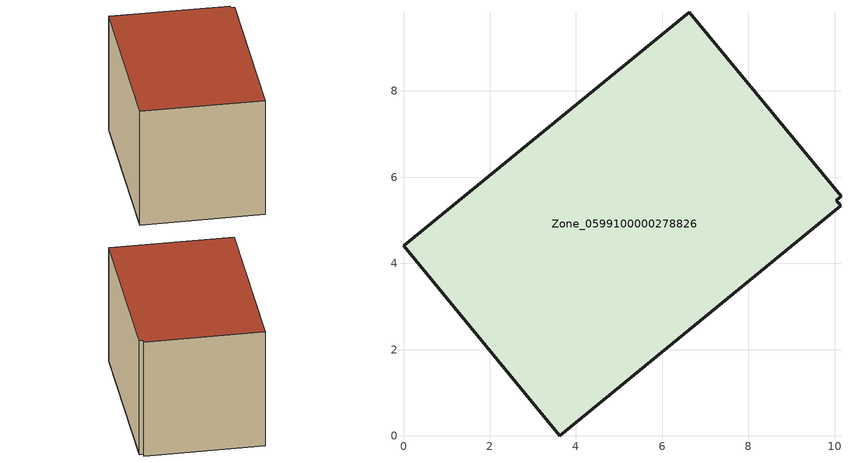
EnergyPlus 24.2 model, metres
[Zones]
Zone_0599100000278826
 floor ground (C_G): 10.14,5.55 10.04,5.47 10.14,5.33 3.63,0 0,4.41 6.63,9.83 z3.12
 wall outside (C_F): 10.14,5.55 6.63,9.83 0,4.41 3.63,0 10.14,5.33 10.04,5.47 10.14,5.55 z3.12:9.05
 roof outside (C_R): 10.04,5.47 10.14,5.55 6.63,9.83 0,4.41 3.63,0 10.14,5.33 z9.05
[BUILDING]
Pand.0599100000278826: North Axis=0; Terrain=City; Loads Convergence Tolerance Value=0.04; Temperature Convergence Tolerance Value=0.4; Solar Distribution=FullExterior; Maximum Number of Warmup Days=25; Minimum Number of Warmup Days=1
[Site:Location]
Rotterdam.The.Hague.AP_ZH_NLD Design_Conditions: Latitude=51.96; Longitude=4.45; Time Zone=1; Elevation=-4.5
[SITE:GROUNDTEMPERATURE:BUILDINGSURFACE]
18, 18, 18, 18, 18, 18, 18, 18, 18, 18, 18, 18
[MATERIAL] Thermal Absorptance=0.9; Solar Absorptance=0.7; Visible Absorptance=0.7
Name | Roughness | Thickness | Conductivity | Density | Specific Heat
G.TI.1946-1964 | MediumSmooth | 0.15 | 1 | 540 | 1210
F.TI.1946-1964 | Rough | 0.3 | 0.857143 | 1920 | 840
R.TI.1946-1964 | MediumRough | 0.2 | 0.277778 | 1500 | 1000
[CONSTRUCTION]
C_G: G.TI.1946-1964
C_F: F.TI.1946-1964
C_R: R.TI.1946-1964
[ZONE]
Zone_0599100000278826: Type=1; Multiplier=1; Ceiling Height=Autocalculate; Volume=Autocalculate; Floor Area=autocalculate; Part of Total Floor Area=Yes
[ZONEINFILTRATION:DESIGNFLOWRATE]
Infil_Zone_0599100000278826: Zone or ZoneList or Space or SpaceList=Zone_0599100000278826; Schedule=AlwaysOn; Design Flow Rate Calculation Method=Flow/Area; Flow Rate per Floor Area=0.003; Constant Term Coefficient=1; Temperature Term Coefficient=0; Velocity Term Coefficient=0; Velocity Squared Term Coefficient=0
[HVACTEMPLATE:ZONE:IDEALLOADSAIRSYSTEM]
Zone_0599100000278826: Maximum Heating Supply Air Temperature=50; Minimum Cooling Supply Air Temperature=13; Maximum Heating Supply Air Humidity Ratio=0.0156; Minimum Cooling Supply Air Humidity Ratio=0.0077; Heating Limit=NoLimit; Cooling Limit=NoLimit; Dehumidification Control Type=ConstantSensibleHeatRatio; Cooling Sensible Heat Ratio=0.7; Dehumidification Setpoint=60; Humidification Control Type=None; Humidification Setpoint=30; Outdoor Air Method=None; Outdoor Air Flow Rate per Person=0.00944; Outdoor Air Flow Rate per Zone Floor Area=0; Outdoor Air Flow Rate per Zone=0; Demand Controlled Ventilation Type=None; Outdoor Air Economizer Type=NoEconomizer; Heat Recovery Type=None; Sensible Heat Recovery Effectiveness=0.7; Latent Heat Recovery Effectiveness=0.65
[ZONECONTROL:THERMOSTAT]
ThermostatControl_Zone_0599100000278826: Zone or ZoneList=Zone_0599100000278826; Control Type Schedule=DualSetpointControlType; Control 1=Thermostat_Zone_0599100000278826; Temperature Difference Between Cutout And Setpoint=0
[THERMOSTATSETPOINT:DUALSETPOINT]
Thermostat_Zone_0599100000278826: Heating Setpoint Temperature Schedule=HeatingSetpoint_Zone_0599100000278826; Cooling Setpoint Temperature Schedule=CoolingSetpoint_Zone_0599100000278826
[SCHEDULE:COMPACT]
HeatingSetpoint_Zone_0599100000278826: Through: 12/31, For: AllDays, Until: 24:00, 21
CoolingSetpoint_Zone_0599100000278826: Through: 12/31, For: AllDays, Until: 24:00, 24
DualSetpointControlType: Through: 12/31, For: AllDays, Until: 24:00, 4
AlwaysOn: Through: 12/31, For: AllDays, Until: 24:00, 1
